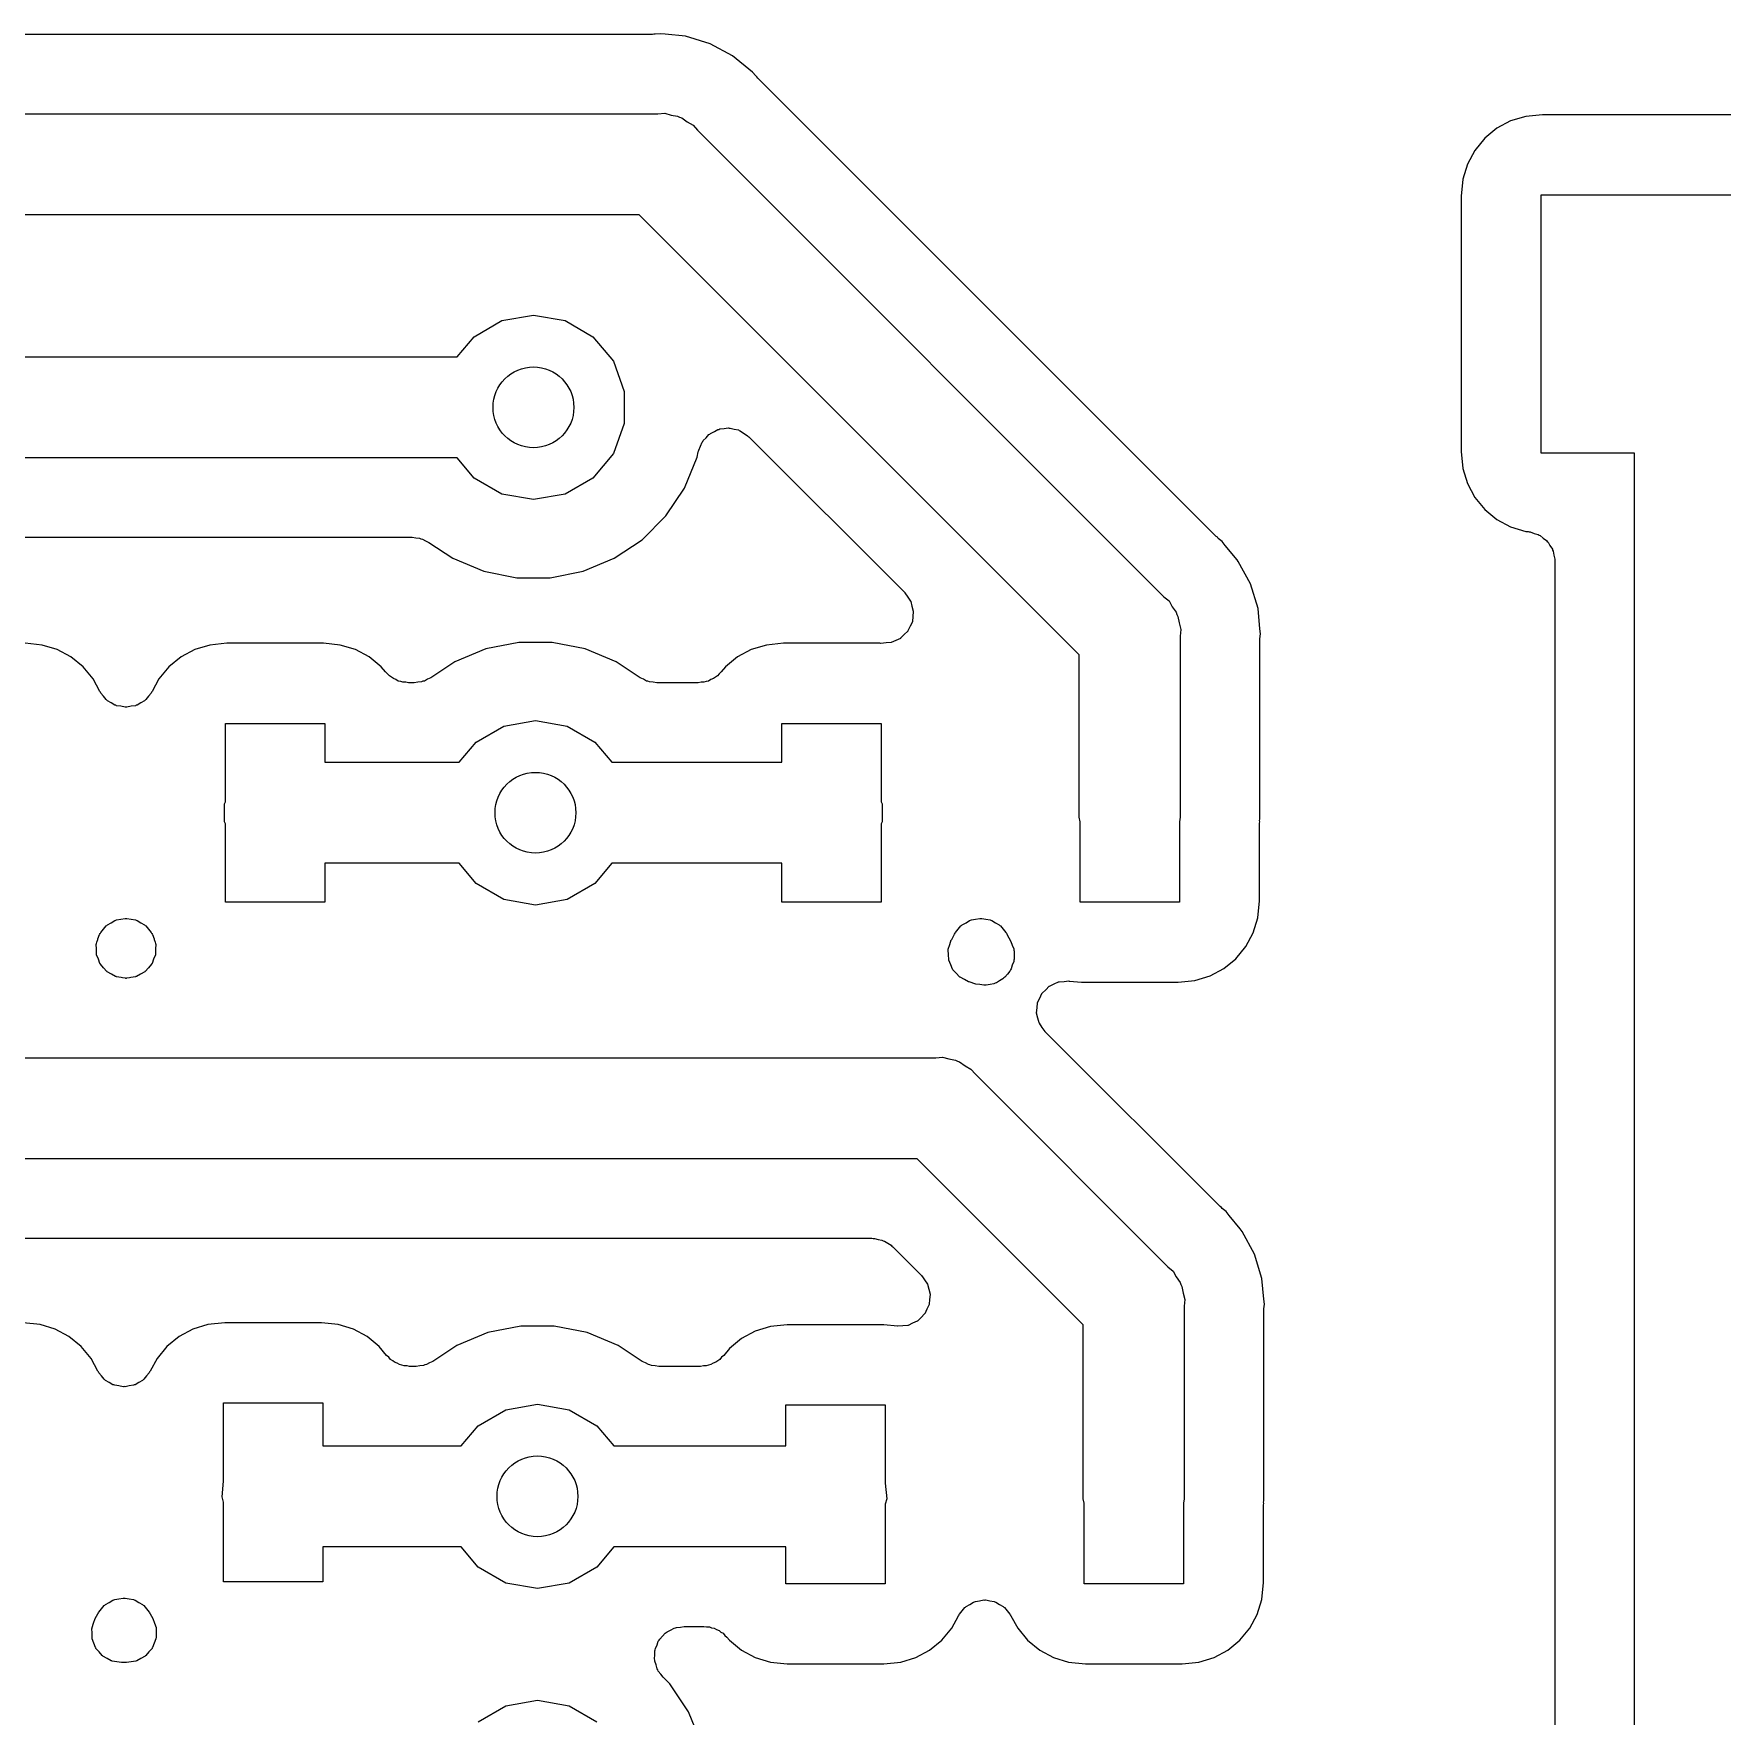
# Model space of a CAD drawing. Extents: x 91 to 190.2, y -113.9 to -59.9.
# Drawn here: x 112.46 to 120.95, y -91.59 to -83.12 of the extents above; entities that cross this region are included whole.
import ezdxf

# ---------------------------------------------------------------- set-up
doc = ezdxf.new("R2010")
doc.units = 0
doc.header["$MEASUREMENT"] = 0
doc.layers.add('BLACK', color=7, linetype='CONTINUOUS')

msp = doc.modelspace()

# ---------------------------------------------------------------- linework, layer by layer
at = {"layer": 'BLACK', "linetype": 'CONTINUOUS'}
for p, q in [((115.568, -83.1232), (105.407, -83.1232)), ((115.575, -83.1219), (115.568, -83.1232)), ((115.582, -83.1225), (115.575, -83.1219)), ((115.607, -83.12), (115.582, -83.1225)), ((115.632, -83.1225), (115.607, -83.12)), ((115.735, -83.1327), (115.632, -83.1225)), ((115.632, -83.1225), (115.632, -83.1225)), ((115.632, -83.1225), (115.632, -83.1225)), ((115.859, -83.1701), (115.735, -83.1327)), ((115.972, -83.2308), (115.859, -83.1701)), ((116.072, -83.3125), (115.972, -83.2308)), ((116.088, -83.3318), (116.072, -83.3125)), ((116.093, -83.3366), (116.088, -83.3318)), ((116.098, -83.3427), (116.093, -83.3366)), ((118.405, -85.6496), (116.098, -83.3427)), ((105.022, -83.5232), (115.596, -83.5232)), ((115.596, -83.5232), (115.63, -83.5203)), ((115.63, -83.5203), (115.662, -83.529)), ((115.662, -83.529), (115.695, -83.5348)), ((115.695, -83.5348), (115.705, -83.5405)), ((115.705, -83.5405), (115.716, -83.5434)), ((115.716, -83.5434), (115.744, -83.5628)), ((115.744, -83.5628), (115.773, -83.5796)), ((115.773, -83.5796), (115.795, -83.6054)), ((119.886, -83.5587), (119.817, -83.5958)), ((119.962, -83.5358), (119.886, -83.5587)), ((120.047, -83.5273), (119.962, -83.5358)), ((121.733, -83.5273), (120.047, -83.5273)), ((115.795, -83.6054), (118.142, -85.9526)), ((119.756, -83.6458), (119.706, -83.7067)), ((119.817, -83.5958), (119.756, -83.6458)), ((119.706, -83.7067), (119.669, -83.7762)), ((119.669, -83.7762), (119.646, -83.8516)), ((119.646, -83.8516), (119.637, -83.9374)), ((119.637, -83.9374), (119.637, -85.2226)), ((120.04, -85.23), (120.04, -83.93)), ((120.04, -83.93), (121.74, -83.93)), ((115.502, -84.0312), (104.928, -84.0312)), ((117.716, -86.2452), (115.502, -84.0312)), ((114.672, -84.6444), (114.811, -84.5637)), ((114.811, -84.5637), (114.97, -84.5357)), ((114.97, -84.5357), (115.129, -84.5637)), ((115.129, -84.5637), (115.268, -84.6444)), ((114.586, -84.746), (114.672, -84.6444)), ((115.268, -84.6444), (115.372, -84.7679)), ((109.281, -84.746), (114.586, -84.746)), ((115.372, -84.7679), (115.427, -84.9194)), ((115.427, -84.9194), (115.427, -85.0806)), ((115.427, -85.0806), (115.372, -85.2321)), ((115.88, -85.1217), (115.898, -85.1115)), ((115.898, -85.1115), (115.903, -85.1107)), ((115.903, -85.1107), (115.908, -85.1086)), ((115.908, -85.1086), (115.929, -85.1068)), ((115.929, -85.1068), (115.95, -85.1036)), ((115.95, -85.1036), (115.955, -85.1045)), ((115.955, -85.1045), (115.96, -85.1041)), ((115.96, -85.1041), (115.98, -85.1096)), ((115.98, -85.1096), (116.001, -85.1137)), ((116.001, -85.1137), (116.005, -85.1163)), ((115.802, -85.2147), (115.811, -85.1955)), ((115.811, -85.1955), (115.818, -85.1757)), ((115.818, -85.1757), (115.822, -85.172)), ((115.822, -85.172), (115.824, -85.1675)), ((115.824, -85.1675), (115.839, -85.1525)), ((115.839, -85.1525), (115.853, -85.1365)), ((115.853, -85.1365), (115.857, -85.1342)), ((115.857, -85.1342), (115.86, -85.1307)), ((115.86, -85.1307), (115.88, -85.1217)), ((116.005, -85.1163), (116.01, -85.1176)), ((116.01, -85.1176), (116.027, -85.1297)), ((116.027, -85.1297), (116.045, -85.1408)), ((116.045, -85.1408), (116.049, -85.1446)), ((116.049, -85.1446), (116.053, -85.1475)), ((116.053, -85.1475), (116.838, -85.9324)), ((114.586, -85.254), (109.375, -85.254)), ((114.672, -85.3556), (114.586, -85.254)), ((115.372, -85.2321), (115.268, -85.3556)), ((115.73, -85.406), (115.794, -85.25)), ((115.794, -85.25), (115.799, -85.2243)), ((115.799, -85.2243), (115.801, -85.2196)), ((115.801, -85.2196), (115.802, -85.2147)), ((119.637, -85.2226), (119.646, -85.3084)), ((120.509, -85.23), (120.04, -85.23)), ((120.509, -93.5842), (120.509, -85.23)), ((114.811, -85.4363), (114.672, -85.3556)), ((115.268, -85.3556), (115.129, -85.4363)), ((119.646, -85.3084), (119.669, -85.3838)), ((114.97, -85.4643), (114.811, -85.4363)), ((115.129, -85.4363), (114.97, -85.4643)), ((115.636, -85.5464), (115.73, -85.406)), ((119.669, -85.3838), (119.706, -85.4533)), ((119.706, -85.4533), (119.756, -85.5142)), ((119.756, -85.5142), (119.817, -85.5642)), ((115.516, -85.6658), (115.636, -85.5464)), ((119.817, -85.5642), (119.886, -85.6013)), ((119.886, -85.6013), (119.962, -85.6242)), ((119.962, -85.6242), (119.974, -85.6254)), ((110.57, -85.654), (114.36, -85.654)), ((114.36, -85.654), (114.378, -85.6571)), ((114.378, -85.6571), (114.396, -85.6583)), ((114.396, -85.6583), (114.404, -85.6616)), ((114.404, -85.6616), (114.412, -85.663)), ((114.412, -85.663), (114.427, -85.672)), ((114.427, -85.672), (114.444, -85.6793)), ((114.444, -85.6793), (114.564, -85.7596)), ((115.376, -85.7596), (115.516, -85.6658)), ((118.411, -85.6539), (118.405, -85.6496)), ((118.415, -85.6595), (118.411, -85.6539)), ((118.435, -85.6753), (118.415, -85.6595)), ((118.45, -85.6946), (118.435, -85.6753)), ((118.51, -85.7669), (118.45, -85.6946)), ((118.45, -85.6946), (118.45, -85.6946)), ((119.974, -85.6254), (119.979, -85.627)), ((119.979, -85.627), (119.985, -85.627)), ((119.985, -85.627), (120.004, -85.6339)), ((120.004, -85.6339), (120.024, -85.6394)), ((120.024, -85.6394), (120.029, -85.6428)), ((120.029, -85.6428), (120.034, -85.6448)), ((120.034, -85.6448), (120.05, -85.6579)), ((120.05, -85.6579), (120.066, -85.6698)), ((120.066, -85.6698), (120.069, -85.6745)), ((120.069, -85.6745), (120.074, -85.6783)), ((120.074, -85.6783), (120.084, -85.6959)), ((120.084, -85.6959), (120.096, -85.7128)), ((114.564, -85.7596), (114.72, -85.8243)), ((115.22, -85.8243), (115.376, -85.7596)), ((118.516, -85.7749), (118.51, -85.7669)), ((118.51, -85.7669), (118.51, -85.7669)), ((118.577, -85.8885), (118.516, -85.7749)), ((120.096, -85.7128), (120.097, -85.7184)), ((120.097, -85.7184), (120.1, -85.7234)), ((120.1, -85.7234), (120.103, -85.7435)), ((120.103, -85.7435), (120.109, -85.7632)), ((120.109, -85.7632), (120.108, -85.769)), ((120.108, -85.769), (120.109, -85.7747)), ((120.109, -85.7747), (120.109, -93.3012)), ((114.72, -85.8243), (114.886, -85.8572)), ((114.886, -85.8572), (115.054, -85.8572)), ((115.054, -85.8572), (115.22, -85.8243)), ((116.838, -85.9324), (116.838, -85.9331)), ((116.838, -85.9331), (116.839, -85.9336)), ((116.839, -85.9336), (116.853, -85.9544)), ((116.853, -85.9544), (116.867, -85.9751)), ((118.142, -85.9526), (118.168, -85.9742)), ((118.615, -86.0118), (118.577, -85.8885)), ((116.867, -85.9751), (116.868, -85.9759)), ((116.868, -85.9759), (116.868, -85.9766)), ((116.868, -85.9766), (116.874, -86.001)), ((116.874, -86.001), (116.881, -86.0254)), ((116.881, -86.027), (116.879, -86.0521)), ((116.881, -86.0254), (116.881, -86.0262)), ((116.881, -86.0262), (116.881, -86.027)), ((118.168, -85.9742), (118.184, -86.0034)), ((118.184, -86.0034), (118.204, -86.031)), ((118.204, -86.031), (118.207, -86.042)), ((118.207, -86.042), (118.212, -86.0518)), ((118.625, -86.1152), (118.615, -86.0118)), ((116.853, -86.1258), (116.835, -86.1434)), ((116.854, -86.1251), (116.853, -86.1258)), ((116.865, -86.1015), (116.854, -86.1245)), ((116.854, -86.1245), (116.854, -86.1251)), ((116.876, -86.0789), (116.865, -86.1015)), ((116.879, -86.0521), (116.876, -86.0773)), ((116.876, -86.0773), (116.876, -86.078)), ((116.876, -86.078), (116.876, -86.0789)), ((118.212, -86.0518), (118.218, -86.085)), ((118.218, -86.085), (118.227, -86.1175)), ((118.227, -86.1175), (118.224, -86.1511)), ((118.627, -86.14), (118.625, -86.1152)), ((118.625, -86.1152), (118.625, -86.1152)), ((118.625, -86.1152), (118.625, -86.1152)), ((112.498, -86.1958), (112.413, -86.1873)), ((112.574, -86.2187), (112.498, -86.1958)), ((112.643, -86.2558), (112.574, -86.2187)), ((113.266, -86.2187), (113.197, -86.2558)), ((113.342, -86.1958), (113.266, -86.2187)), ((113.427, -86.1873), (113.342, -86.1958)), ((113.913, -86.1873), (113.427, -86.1873)), ((113.998, -86.1958), (113.913, -86.1873)), ((114.074, -86.2187), (113.998, -86.1958)), ((114.143, -86.2558), (114.074, -86.2187)), ((114.73, -86.2157), (114.574, -86.2804)), ((114.896, -86.1828), (114.73, -86.2157)), ((115.064, -86.1828), (114.896, -86.1828)), ((115.23, -86.2157), (115.064, -86.1828)), ((115.386, -86.2804), (115.23, -86.2157)), ((116.066, -86.2187), (115.997, -86.2558)), ((116.142, -86.1958), (116.066, -86.2187)), ((116.227, -86.1873), (116.142, -86.1958)), ((116.713, -86.1873), (116.227, -86.1873)), ((116.717, -86.1877), (116.713, -86.1873)), ((116.718, -86.1877), (116.717, -86.1877)), ((116.744, -86.1857), (116.718, -86.1879)), ((116.718, -86.1879), (116.718, -86.1877)), ((116.769, -86.1838), (116.744, -86.1857)), ((116.77, -86.1834), (116.769, -86.1834)), ((116.769, -86.1834), (116.769, -86.1838)), ((116.793, -86.1727), (116.77, -86.1834)), ((116.816, -86.1623), (116.793, -86.1727)), ((116.817, -86.1617), (116.816, -86.1623)), ((116.835, -86.1434), (116.817, -86.1613)), ((116.817, -86.1613), (116.817, -86.1617)), ((118.224, -86.1511), (118.224, -87.0622)), ((118.624, -86.1795), (118.625, -86.1722)), ((118.624, -87.0721), (118.624, -86.1795)), ((118.625, -86.1648), (118.627, -86.14)), ((118.625, -86.1722), (118.625, -86.1648)), ((112.704, -86.3058), (112.643, -86.2558)), ((113.197, -86.2558), (113.136, -86.3058)), ((114.204, -86.3058), (114.143, -86.2558)), ((114.574, -86.2804), (114.454, -86.3607)), ((115.506, -86.3607), (115.386, -86.2804)), ((115.997, -86.2558), (115.936, -86.3058)), ((117.716, -87.0622), (117.716, -86.2452)), ((112.754, -86.3667), (112.704, -86.3058)), ((112.788, -86.4294), (112.754, -86.3667)), ((113.086, -86.3667), (113.052, -86.4294)), ((113.136, -86.3058), (113.086, -86.3667)), ((114.225, -86.3312), (114.204, -86.3058)), ((114.236, -86.3402), (114.225, -86.3312)), ((114.245, -86.3509), (114.236, -86.3402)), ((114.255, -86.3571), (114.245, -86.3509)), ((114.265, -86.3651), (114.255, -86.3571)), ((114.278, -86.37), (114.265, -86.3651)), ((114.29, -86.377), (114.278, -86.37)), ((114.302, -86.3791), (114.29, -86.377)), ((114.313, -86.3834), (114.302, -86.3791)), ((114.327, -86.3836), (114.313, -86.3834)), ((114.341, -86.386), (114.327, -86.3836)), ((114.37, -86.386), (114.341, -86.386)), ((114.388, -86.3829), (114.37, -86.386)), ((114.406, -86.3817), (114.388, -86.3829)), ((114.414, -86.3784), (114.406, -86.3817)), ((114.422, -86.377), (114.414, -86.3784)), ((114.437, -86.368), (114.422, -86.377)), ((114.454, -86.3607), (114.437, -86.368)), ((115.523, -86.368), (115.506, -86.3607)), ((115.538, -86.377), (115.523, -86.368)), ((115.546, -86.3784), (115.538, -86.377)), ((115.554, -86.3817), (115.546, -86.3784)), ((115.572, -86.3829), (115.554, -86.3817)), ((115.59, -86.386), (115.572, -86.3829)), ((115.799, -86.386), (115.59, -86.386)), ((115.813, -86.3836), (115.799, -86.386)), ((115.827, -86.3834), (115.813, -86.3836)), ((115.838, -86.3791), (115.827, -86.3834)), ((115.85, -86.377), (115.838, -86.3791)), ((115.862, -86.37), (115.85, -86.377)), ((115.875, -86.3651), (115.862, -86.37)), ((115.885, -86.3571), (115.875, -86.3651)), ((115.895, -86.3509), (115.885, -86.3571)), ((115.904, -86.3402), (115.895, -86.3509)), ((115.915, -86.3312), (115.904, -86.3402)), ((115.936, -86.3058), (115.915, -86.3312)), ((112.791, -86.4333), (112.788, -86.4294)), ((112.793, -86.4379), (112.791, -86.4333)), ((112.807, -86.4537), (112.793, -86.4379)), ((112.82, -86.4704), (112.807, -86.4537)), ((112.824, -86.473), (112.82, -86.4704)), ((112.827, -86.4767), (112.824, -86.473)), ((113.016, -86.473), (113.013, -86.4767)), ((113.02, -86.4704), (113.016, -86.473)), ((113.033, -86.4537), (113.02, -86.4704)), ((113.047, -86.4379), (113.033, -86.4537)), ((113.049, -86.4333), (113.047, -86.4379)), ((113.052, -86.4294), (113.049, -86.4333)), ((112.846, -86.4867), (112.827, -86.4767)), ((112.864, -86.4979), (112.846, -86.4867)), ((112.869, -86.4989), (112.864, -86.4979)), ((112.873, -86.5012), (112.869, -86.4989)), ((112.894, -86.5042), (112.873, -86.5012)), ((112.915, -86.5086), (112.894, -86.5042)), ((112.92, -86.5079), (112.915, -86.5086)), ((112.925, -86.5086), (112.92, -86.5079)), ((112.946, -86.5042), (112.925, -86.5086)), ((112.967, -86.5012), (112.946, -86.5042)), ((112.971, -86.4989), (112.967, -86.5012)), ((112.976, -86.4979), (112.971, -86.4989)), ((112.994, -86.4867), (112.976, -86.4979)), ((113.013, -86.4767), (112.994, -86.4867)), ((113.42, -86.9842), (113.42, -86.59)), ((113.42, -86.59), (113.92, -86.59)), ((113.92, -86.59), (113.92, -86.786)), ((114.682, -86.6844), (114.821, -86.6037)), ((114.821, -86.6037), (114.98, -86.5757)), ((114.98, -86.5757), (115.139, -86.6037)), ((115.139, -86.6037), (115.278, -86.6844)), ((116.22, -86.786), (116.22, -86.59)), ((116.22, -86.59), (116.72, -86.59)), ((116.72, -86.59), (116.72, -86.9842)), ((114.596, -86.786), (114.682, -86.6844)), ((115.278, -86.6844), (115.364, -86.786)), ((113.92, -86.786), (114.596, -86.786)), ((115.364, -86.786), (116.22, -86.786)), ((113.416, -86.9952), (113.42, -86.9842)), ((113.416, -87.0848), (113.416, -86.9952)), ((116.72, -86.9842), (116.724, -86.9952)), ((116.724, -86.9952), (116.724, -87.0848)), ((117.72, -87.0849), (117.716, -87.0622)), ((118.224, -87.0622), (118.22, -87.0849)), ((113.42, -87.0958), (113.416, -87.0848)), ((113.42, -87.49), (113.42, -87.0958)), ((116.724, -87.0848), (116.72, -87.0958)), ((116.72, -87.0958), (116.72, -87.49)), ((117.72, -87.49), (117.72, -87.0849)), ((118.22, -87.0849), (118.22, -87.49)), ((118.623, -87.0784), (118.624, -87.0721)), ((118.624, -87.0858), (118.623, -87.0784)), ((118.623, -87.0931), (118.624, -87.0858)), ((118.623, -87.4826), (118.623, -87.0931)), ((114.596, -87.294), (113.92, -87.294)), ((113.92, -87.294), (113.92, -87.49)), ((114.682, -87.3956), (114.596, -87.294)), ((115.364, -87.294), (115.278, -87.3956)), ((116.22, -87.294), (115.364, -87.294)), ((116.22, -87.49), (116.22, -87.294)), ((114.821, -87.4763), (114.682, -87.3956)), ((115.278, -87.3956), (115.139, -87.4763)), ((113.92, -87.49), (113.42, -87.49)), ((114.98, -87.5043), (114.821, -87.4763)), ((115.139, -87.4763), (114.98, -87.5043)), ((116.72, -87.49), (116.22, -87.49)), ((118.22, -87.49), (117.72, -87.49)), ((118.614, -87.5684), (118.623, -87.4826)), ((112.873, -87.5787), (112.894, -87.5758)), ((112.894, -87.5758), (112.915, -87.5714)), ((112.915, -87.5714), (112.92, -87.5721)), ((112.92, -87.5721), (112.925, -87.5714)), ((112.925, -87.5714), (112.946, -87.5758)), ((112.946, -87.5758), (112.967, -87.5787)), ((117.173, -87.5788), (117.194, -87.5758)), ((117.194, -87.5758), (117.215, -87.5714)), ((117.215, -87.5714), (117.22, -87.5721)), ((117.22, -87.5721), (117.225, -87.5714)), ((117.225, -87.5714), (117.246, -87.5758)), ((117.246, -87.5758), (117.267, -87.5788)), ((118.591, -87.6438), (118.614, -87.5684)), ((112.779, -87.675), (112.787, -87.6525)), ((112.787, -87.6525), (112.788, -87.6506)), ((112.788, -87.6506), (112.789, -87.6494)), ((112.789, -87.6482), (112.791, -87.6457)), ((112.789, -87.6494), (112.789, -87.6482)), ((112.791, -87.6457), (112.793, -87.6421)), ((112.793, -87.6421), (112.807, -87.6263)), ((112.807, -87.6263), (112.82, -87.6096)), ((112.82, -87.6096), (112.824, -87.607)), ((112.824, -87.607), (112.827, -87.6033)), ((112.827, -87.6033), (112.846, -87.5933)), ((112.846, -87.5933), (112.864, -87.5821)), ((112.864, -87.5821), (112.869, -87.5811)), ((112.869, -87.5811), (112.873, -87.5787)), ((112.967, -87.5787), (112.971, -87.5811)), ((112.971, -87.5811), (112.976, -87.5821)), ((112.976, -87.5821), (112.994, -87.5933)), ((112.994, -87.5933), (113.013, -87.6033)), ((113.013, -87.6033), (113.016, -87.607)), ((113.016, -87.607), (113.02, -87.6096)), ((113.02, -87.6096), (113.033, -87.6263)), ((113.033, -87.6263), (113.047, -87.6421)), ((113.047, -87.6421), (113.049, -87.6457)), ((113.049, -87.6457), (113.051, -87.6482)), ((113.051, -87.6482), (113.051, -87.6494)), ((113.051, -87.6494), (113.052, -87.6506)), ((113.052, -87.6506), (113.053, -87.6525)), ((113.053, -87.6525), (113.061, -87.675)), ((117.074, -87.6772), (117.088, -87.6506)), ((117.088, -87.6506), (117.091, -87.6467)), ((117.091, -87.6467), (117.093, -87.6421)), ((117.093, -87.6421), (117.107, -87.6263)), ((117.107, -87.6263), (117.12, -87.6096)), ((117.12, -87.6096), (117.124, -87.607)), ((117.124, -87.607), (117.127, -87.6033)), ((117.127, -87.6033), (117.146, -87.5933)), ((117.146, -87.5933), (117.164, -87.5821)), ((117.164, -87.5821), (117.169, -87.5811)), ((117.169, -87.5811), (117.173, -87.5788)), ((117.267, -87.5788), (117.271, -87.5811)), ((117.271, -87.5811), (117.276, -87.5821)), ((117.276, -87.5821), (117.294, -87.5933)), ((117.294, -87.5933), (117.313, -87.6033)), ((117.313, -87.6033), (117.316, -87.607)), ((117.316, -87.607), (117.32, -87.6096)), ((117.32, -87.6096), (117.333, -87.6263)), ((117.333, -87.6263), (117.347, -87.6421)), ((117.347, -87.6421), (117.349, -87.6467)), ((117.349, -87.6467), (117.352, -87.6506)), ((117.352, -87.6506), (117.372, -87.6874)), ((118.554, -87.7133), (118.591, -87.6438)), ((112.77, -87.702), (112.771, -87.6997)), ((112.771, -87.7256), (112.77, -87.702)), ((112.771, -87.6972), (112.773, -87.6919)), ((112.771, -87.6997), (112.771, -87.6972)), ((112.771, -87.7492), (112.771, -87.7256)), ((112.773, -87.6904), (112.779, -87.677)), ((112.773, -87.6919), (112.773, -87.6904)), ((112.779, -87.677), (112.779, -87.675)), ((113.061, -87.675), (113.061, -87.677)), ((113.061, -87.677), (113.067, -87.6904)), ((113.067, -87.6904), (113.067, -87.6919)), ((113.067, -87.6919), (113.069, -87.6972)), ((113.069, -87.6972), (113.069, -87.6997)), ((113.069, -87.6997), (113.07, -87.702)), ((113.07, -87.702), (113.069, -87.7257)), ((113.069, -87.7257), (113.069, -87.7492)), ((117.057, -87.7267), (117.065, -87.7034)), ((117.057, -87.7283), (117.057, -87.7267)), ((117.057, -87.7299), (117.057, -87.7283)), ((117.058, -87.7543), (117.057, -87.7299)), ((117.065, -87.7034), (117.072, -87.6801)), ((117.072, -87.6801), (117.073, -87.6787)), ((117.073, -87.6787), (117.074, -87.6772)), ((117.372, -87.6874), (117.378, -87.7061)), ((117.378, -87.7061), (117.386, -87.7241)), ((117.386, -87.7241), (117.386, -87.7307)), ((117.386, -87.7307), (117.388, -87.737)), ((117.388, -87.737), (117.388, -87.7565)), ((118.504, -87.7742), (118.554, -87.7133)), ((112.772, -87.7516), (112.771, -87.7492)), ((112.772, -87.7541), (112.772, -87.7516)), ((112.781, -87.776), (112.772, -87.7541)), ((112.789, -87.7982), (112.781, -87.776)), ((112.791, -87.8001), (112.789, -87.7982)), ((112.792, -87.8024), (112.791, -87.8001)), ((112.807, -87.82), (112.792, -87.8024)), ((112.823, -87.8381), (112.807, -87.82)), ((113.033, -87.82), (113.017, -87.8381)), ((113.048, -87.8024), (113.033, -87.82)), ((113.049, -87.8001), (113.048, -87.8024)), ((113.051, -87.7982), (113.049, -87.8001)), ((113.059, -87.776), (113.051, -87.7982)), ((113.068, -87.7541), (113.059, -87.776)), ((113.069, -87.7492), (113.068, -87.7516)), ((113.068, -87.7516), (113.068, -87.7541)), ((117.059, -87.7787), (117.058, -87.7543)), ((117.06, -87.7803), (117.059, -87.7787)), ((117.06, -87.7819), (117.06, -87.7803)), ((117.069, -87.8044), (117.06, -87.7819)), ((117.078, -87.8271), (117.069, -87.8044)), ((117.08, -87.8283), (117.078, -87.8271)), ((117.08, -87.8298), (117.08, -87.8283)), ((117.097, -87.8477), (117.08, -87.8298)), ((117.37, -87.8312), (117.367, -87.8374)), ((117.373, -87.826), (117.37, -87.8312)), ((117.379, -87.8072), (117.373, -87.826)), ((117.386, -87.789), (117.379, -87.8072)), ((117.387, -87.7824), (117.386, -87.789)), ((117.389, -87.7761), (117.387, -87.7824)), ((117.388, -87.7565), (117.389, -87.7761)), ((118.374, -87.8613), (118.443, -87.8242)), ((118.443, -87.8242), (118.504, -87.7742)), ((112.825, -87.8394), (112.823, -87.8381)), ((112.826, -87.8412), (112.825, -87.8394)), ((112.847, -87.8523), (112.826, -87.8412)), ((112.868, -87.8642), (112.847, -87.8523)), ((112.87, -87.8646), (112.868, -87.8642)), ((112.872, -87.8658), (112.87, -87.8646)), ((112.896, -87.8691), (112.872, -87.8658)), ((112.903, -87.8704), (112.896, -87.8691)), ((112.916, -87.8731), (112.903, -87.8704)), ((112.917, -87.8729), (112.916, -87.8731)), ((112.919, -87.8732), (112.917, -87.8729)), ((112.921, -87.8732), (112.919, -87.8732)), ((112.923, -87.8729), (112.921, -87.8732)), ((112.924, -87.8731), (112.923, -87.8729)), ((112.937, -87.8704), (112.924, -87.8731)), ((112.944, -87.8691), (112.937, -87.8704)), ((112.968, -87.8658), (112.944, -87.8691)), ((112.97, -87.8646), (112.968, -87.8658)), ((112.972, -87.8642), (112.97, -87.8646)), ((112.993, -87.8523), (112.972, -87.8642)), ((113.014, -87.8412), (112.993, -87.8523)), ((113.015, -87.8394), (113.014, -87.8412)), ((113.017, -87.8381), (113.015, -87.8394)), ((117.113, -87.8659), (117.097, -87.8477)), ((117.115, -87.8667), (117.113, -87.8659)), ((117.116, -87.8679), (117.115, -87.8667)), ((117.138, -87.8789), (117.116, -87.8679)), ((117.159, -87.8904), (117.138, -87.8789)), ((117.161, -87.8907), (117.159, -87.8904)), ((117.162, -87.8914), (117.161, -87.8907)), ((117.196, -87.9017), (117.162, -87.8914)), ((117.216, -87.904), (117.196, -87.9017)), ((117.235, -87.9081), (117.216, -87.904)), ((117.241, -87.9071), (117.235, -87.9081)), ((117.248, -87.9079), (117.241, -87.9071)), ((117.267, -87.9035), (117.248, -87.9079)), ((117.286, -87.9007), (117.267, -87.9035)), ((117.292, -87.8976), (117.286, -87.9007)), ((117.299, -87.8961), (117.292, -87.8976)), ((117.315, -87.8854), (117.299, -87.8961)), ((117.332, -87.8762), (117.315, -87.8854)), ((117.337, -87.8712), (117.332, -87.8762)), ((117.342, -87.8676), (117.337, -87.8712)), ((117.354, -87.852), (117.342, -87.8676)), ((117.367, -87.8374), (117.354, -87.852)), ((117.547, -87.9309), (117.565, -87.913)), ((117.565, -87.913), (117.566, -87.9126)), ((117.566, -87.912), (117.589, -87.9016)), ((117.566, -87.9126), (117.566, -87.912)), ((117.589, -87.9016), (117.612, -87.891)), ((117.612, -87.891), (117.613, -87.8909)), ((117.613, -87.8909), (117.614, -87.8905)), ((117.614, -87.8905), (117.639, -87.8886)), ((117.639, -87.8886), (117.664, -87.8864)), ((117.664, -87.8864), (117.665, -87.8866)), ((117.665, -87.8866), (117.666, -87.8866)), ((117.666, -87.8866), (117.727, -87.8927)), ((117.727, -87.8927), (118.213, -87.8927)), ((118.213, -87.8927), (118.298, -87.8842)), ((118.298, -87.8842), (118.374, -87.8613)), ((117.504, -88.0222), (117.506, -87.997)), ((117.506, -87.9955), (117.517, -87.9727)), ((117.506, -87.9963), (117.506, -87.9955)), ((117.506, -87.997), (117.506, -87.9963)), ((117.517, -87.9727), (117.528, -87.9498)), ((117.528, -87.9498), (117.529, -87.9492)), ((117.529, -87.9485), (117.547, -87.9309)), ((117.529, -87.9492), (117.529, -87.9485)), ((117.501, -88.0473), (117.504, -88.0222)), ((117.502, -88.0481), (117.501, -88.0473)), ((117.501, -88.0489), (117.502, -88.0481)), ((117.508, -88.0733), (117.501, -88.0489)), ((117.514, -88.0978), (117.508, -88.0733)), ((117.515, -88.0984), (117.514, -88.0978)), ((117.515, -88.0992), (117.515, -88.0984)), ((117.529, -88.1199), (117.515, -88.0992)), ((117.544, -88.1408), (117.529, -88.1199)), ((117.544, -88.1412), (117.544, -88.1408)), ((117.545, -88.1419), (117.544, -88.1412)), ((118.425, -89.0216), (117.545, -88.1419)), ((110.272, -88.2732), (116.994, -88.2732)), ((116.994, -88.2732), (117.028, -88.2703)), ((117.028, -88.2703), (117.06, -88.279)), ((117.06, -88.279), (117.093, -88.2848)), ((117.093, -88.2848), (117.103, -88.2905)), ((117.103, -88.2905), (117.114, -88.2934)), ((117.114, -88.2934), (117.142, -88.3128)), ((117.142, -88.3128), (117.171, -88.3296)), ((117.171, -88.3296), (117.193, -88.3554)), ((117.193, -88.3554), (118.162, -89.3246)), ((116.9, -88.7812), (110.178, -88.7812)), ((117.736, -89.6172), (116.9, -88.7812)), ((118.431, -89.0259), (118.425, -89.0216)), ((118.435, -89.0315), (118.431, -89.0259)), ((118.455, -89.0473), (118.435, -89.0315)), ((118.47, -89.0666), (118.455, -89.0473)), ((118.526, -89.1341), (118.47, -89.0666)), ((118.47, -89.0666), (118.47, -89.0666)), ((110.207, -89.1812), (116.672, -89.1812)), ((116.672, -89.1812), (116.679, -89.1823)), ((116.679, -89.1823), (116.685, -89.1818)), ((116.685, -89.1818), (116.704, -89.1868)), ((116.704, -89.1868), (116.723, -89.1902)), ((116.723, -89.1902), (116.729, -89.1935)), ((118.536, -89.1469), (118.526, -89.1341)), ((118.526, -89.1341), (118.526, -89.1341)), ((118.597, -89.2605), (118.536, -89.1469)), ((116.729, -89.1935), (116.736, -89.1953)), ((116.736, -89.1953), (116.752, -89.2065)), ((116.752, -89.2065), (116.769, -89.2163)), ((116.769, -89.2163), (116.773, -89.2213)), ((116.773, -89.2213), (116.778, -89.2251)), ((116.778, -89.2251), (116.922, -89.3687)), ((118.635, -89.3838), (118.597, -89.2605)), ((118.162, -89.3246), (118.188, -89.3462)), ((118.188, -89.3462), (118.204, -89.3754)), ((116.922, -89.3687), (116.922, -89.3694)), ((116.922, -89.3694), (116.923, -89.3699)), ((116.923, -89.3699), (116.937, -89.3908)), ((116.937, -89.3908), (116.952, -89.4114)), ((116.952, -89.4114), (116.952, -89.4122)), ((116.952, -89.4122), (116.952, -89.4129)), ((116.952, -89.4129), (116.959, -89.4374)), ((116.959, -89.4374), (116.965, -89.4617)), ((118.204, -89.3754), (118.224, -89.403)), ((118.224, -89.403), (118.227, -89.414)), ((118.227, -89.414), (118.232, -89.4238)), ((118.232, -89.4238), (118.238, -89.457)), ((118.645, -89.4872), (118.635, -89.3838)), ((116.96, -89.5152), (116.949, -89.538)), ((116.961, -89.5136), (116.96, -89.5144)), ((116.96, -89.5144), (116.96, -89.5152)), ((116.963, -89.4885), (116.961, -89.5136)), ((116.965, -89.4634), (116.963, -89.4885)), ((116.965, -89.4617), (116.965, -89.4626)), ((116.965, -89.4626), (116.965, -89.4634)), ((118.238, -89.457), (118.247, -89.4895)), ((118.247, -89.4895), (118.244, -89.5231)), ((118.244, -89.5231), (118.244, -90.4922)), ((118.647, -89.512), (118.645, -89.4872)), ((118.645, -89.4872), (118.645, -89.4872)), ((118.645, -89.4872), (118.645, -89.4872)), ((118.645, -89.5368), (118.647, -89.512)), ((112.488, -89.6158), (112.403, -89.6073)), ((112.564, -89.6387), (112.488, -89.6158)), ((113.332, -89.6158), (113.256, -89.6387)), ((113.417, -89.6073), (113.332, -89.6158)), ((113.903, -89.6073), (113.417, -89.6073)), ((113.988, -89.6158), (113.903, -89.6073)), ((114.064, -89.6387), (113.988, -89.6158)), ((116.877, -89.6091), (116.855, -89.6197)), ((116.9, -89.5986), (116.877, -89.6091)), ((116.901, -89.598), (116.9, -89.5986)), ((116.902, -89.5977), (116.901, -89.598)), ((116.92, -89.5799), (116.902, -89.5977)), ((116.938, -89.5622), (116.92, -89.5799)), ((116.939, -89.5608), (116.938, -89.5614)), ((116.938, -89.5614), (116.938, -89.5622)), ((116.949, -89.538), (116.939, -89.5608)), ((118.644, -89.5515), (118.645, -89.5442)), ((118.644, -90.5021), (118.644, -89.5515)), ((118.645, -89.5442), (118.645, -89.5368)), ((112.633, -89.6758), (112.564, -89.6387)), ((112.694, -89.7258), (112.633, -89.6758)), ((113.187, -89.6758), (113.126, -89.7258)), ((113.256, -89.6387), (113.187, -89.6758)), ((114.133, -89.6758), (114.064, -89.6387)), ((114.194, -89.7258), (114.133, -89.6758)), ((114.74, -89.6557), (114.584, -89.7204)), ((114.906, -89.6228), (114.74, -89.6557)), ((115.074, -89.6228), (114.906, -89.6228)), ((115.24, -89.6557), (115.074, -89.6228)), ((115.396, -89.7204), (115.24, -89.6557)), ((116.017, -89.6858), (115.956, -89.7358)), ((116.086, -89.6487), (116.017, -89.6858)), ((116.162, -89.6258), (116.086, -89.6487)), ((116.247, -89.6173), (116.162, -89.6258)), ((116.733, -89.6173), (116.247, -89.6173)), ((116.801, -89.6241), (116.733, -89.6173)), ((116.802, -89.624), (116.801, -89.6241)), ((116.803, -89.6242), (116.802, -89.624)), ((116.828, -89.622), (116.803, -89.6242)), ((116.853, -89.6201), (116.828, -89.622)), ((116.854, -89.6198), (116.853, -89.6201)), ((116.855, -89.6197), (116.854, -89.6198)), ((117.736, -90.4922), (117.736, -89.6172)), ((112.744, -89.7867), (112.694, -89.7258)), ((112.778, -89.8494), (112.744, -89.7867)), ((113.076, -89.7867), (113.042, -89.8494)), ((113.126, -89.7258), (113.076, -89.7867)), ((114.231, -89.7712), (114.194, -89.7258)), ((114.242, -89.7802), (114.231, -89.7712)), ((114.251, -89.7909), (114.242, -89.7802)), ((114.584, -89.7204), (114.464, -89.8007)), ((115.516, -89.8007), (115.396, -89.7204)), ((115.916, -89.7802), (115.907, -89.7909)), ((115.927, -89.7712), (115.916, -89.7802)), ((115.956, -89.7358), (115.927, -89.7712)), ((112.781, -89.8533), (112.778, -89.8494)), ((112.783, -89.8579), (112.781, -89.8533)), ((112.797, -89.8737), (112.783, -89.8579)), ((113.037, -89.8579), (113.023, -89.8737)), ((113.039, -89.8533), (113.037, -89.8579)), ((113.042, -89.8494), (113.039, -89.8533)), ((114.262, -89.7971), (114.251, -89.7909)), ((114.271, -89.8051), (114.262, -89.7971)), ((114.284, -89.81), (114.271, -89.8051)), ((114.296, -89.817), (114.284, -89.81)), ((114.308, -89.8191), (114.296, -89.817)), ((114.32, -89.8234), (114.308, -89.8191)), ((114.334, -89.8236), (114.32, -89.8234)), ((114.347, -89.826), (114.334, -89.8236)), ((114.38, -89.826), (114.347, -89.826)), ((114.398, -89.8229), (114.38, -89.826)), ((114.416, -89.8217), (114.398, -89.8229)), ((114.424, -89.8184), (114.416, -89.8217)), ((114.432, -89.817), (114.424, -89.8184)), ((114.447, -89.808), (114.432, -89.817)), ((114.464, -89.8007), (114.447, -89.808)), ((115.533, -89.808), (115.516, -89.8007)), ((115.548, -89.817), (115.533, -89.808)), ((115.556, -89.8184), (115.548, -89.817)), ((115.564, -89.8217), (115.556, -89.8184)), ((115.582, -89.8229), (115.564, -89.8217)), ((115.6, -89.826), (115.582, -89.8229)), ((115.811, -89.826), (115.6, -89.826)), ((115.825, -89.8236), (115.811, -89.826)), ((115.838, -89.8234), (115.825, -89.8236)), ((115.85, -89.8191), (115.838, -89.8234)), ((115.862, -89.817), (115.85, -89.8191)), ((115.874, -89.81), (115.862, -89.817)), ((115.887, -89.8051), (115.874, -89.81)), ((115.897, -89.7971), (115.887, -89.8051)), ((115.907, -89.7909), (115.897, -89.7971)), ((112.81, -89.8904), (112.797, -89.8737)), ((112.814, -89.893), (112.81, -89.8904)), ((112.817, -89.8967), (112.814, -89.893)), ((112.836, -89.9067), (112.817, -89.8967)), ((112.854, -89.9179), (112.836, -89.9067)), ((112.859, -89.9189), (112.854, -89.9179)), ((112.863, -89.9212), (112.859, -89.9189)), ((112.884, -89.9242), (112.863, -89.9212)), ((112.905, -89.9286), (112.884, -89.9242)), ((112.91, -89.9279), (112.905, -89.9286)), ((112.915, -89.9286), (112.91, -89.9279)), ((112.936, -89.9242), (112.915, -89.9286)), ((112.957, -89.9212), (112.936, -89.9242)), ((112.961, -89.9189), (112.957, -89.9212)), ((112.966, -89.9179), (112.961, -89.9189)), ((112.984, -89.9067), (112.966, -89.9179)), ((113.003, -89.8967), (112.984, -89.9067)), ((113.006, -89.893), (113.003, -89.8967)), ((113.01, -89.8904), (113.006, -89.893)), ((113.023, -89.8737), (113.01, -89.8904)), ((113.41, -90.4032), (113.41, -90.01)), ((113.41, -90.01), (113.91, -90.01)), ((113.91, -90.01), (113.91, -90.226)), ((114.831, -90.0437), (114.99, -90.0157)), ((114.99, -90.0157), (115.149, -90.0437)), ((116.24, -90.226), (116.24, -90.02)), ((116.24, -90.02), (116.74, -90.02)), ((116.74, -90.02), (116.74, -90.4132)), ((114.606, -90.226), (114.692, -90.1244)), ((114.692, -90.1244), (114.831, -90.0437)), ((115.149, -90.0437), (115.288, -90.1244)), ((115.288, -90.1244), (115.374, -90.226)), ((113.91, -90.226), (114.606, -90.226)), ((115.374, -90.226), (116.24, -90.226)), ((113.403, -90.4825), (113.41, -90.4032)), ((116.74, -90.4132), (116.747, -90.4925)), ((113.41, -90.5084), (113.403, -90.4825)), ((113.41, -90.91), (113.41, -90.5084)), ((116.747, -90.4925), (116.74, -90.5184)), ((116.74, -90.5184), (116.74, -90.92)), ((117.74, -90.5149), (117.736, -90.4922)), ((117.74, -90.92), (117.74, -90.5149)), ((118.244, -90.4922), (118.24, -90.5149)), ((118.24, -90.5149), (118.24, -90.92)), ((118.643, -90.5084), (118.644, -90.5021)), ((118.644, -90.5158), (118.643, -90.5084)), ((118.643, -90.5231), (118.644, -90.5158)), ((118.643, -90.9126), (118.643, -90.5231)), ((114.606, -90.734), (113.91, -90.734)), ((113.91, -90.734), (113.91, -90.91)), ((114.692, -90.8356), (114.606, -90.734)), ((115.374, -90.734), (115.288, -90.8356)), ((116.24, -90.734), (115.374, -90.734)), ((116.24, -90.92), (116.24, -90.734)), ((114.831, -90.9163), (114.692, -90.8356)), ((115.288, -90.8356), (115.149, -90.9163)), ((113.91, -90.91), (113.41, -90.91)), ((114.99, -90.9443), (114.831, -90.9163)), ((115.149, -90.9163), (114.99, -90.9443)), ((116.74, -90.92), (116.24, -90.92)), ((118.24, -90.92), (117.74, -90.92)), ((118.634, -90.9984), (118.643, -90.9126)), ((112.783, -91.0621), (112.797, -91.0463)), ((112.797, -91.0463), (112.81, -91.0296)), ((112.81, -91.0296), (112.814, -91.027)), ((112.814, -91.027), (112.817, -91.0233)), ((112.817, -91.0233), (112.836, -91.0133)), ((112.836, -91.0133), (112.854, -91.0021)), ((112.854, -91.0021), (112.859, -91.0011)), ((112.859, -91.0011), (112.863, -90.9988)), ((112.863, -90.9988), (112.884, -90.9958)), ((112.884, -90.9958), (112.905, -90.9914)), ((112.905, -90.9914), (112.91, -90.9921)), ((112.91, -90.9921), (112.915, -90.9914)), ((112.915, -90.9914), (112.936, -90.9958)), ((112.936, -90.9958), (112.957, -90.9988)), ((112.957, -90.9988), (112.961, -91.0011)), ((112.961, -91.0011), (112.966, -91.0021)), ((112.966, -91.0021), (112.984, -91.0133)), ((112.984, -91.0133), (113.003, -91.0233)), ((113.003, -91.0233), (113.006, -91.027)), ((113.006, -91.027), (113.01, -91.0296)), ((113.01, -91.0296), (113.023, -91.0463)), ((113.023, -91.0463), (113.037, -91.0621)), ((117.113, -91.0721), (117.127, -91.0563)), ((117.127, -91.0563), (117.14, -91.0396)), ((117.14, -91.0396), (117.144, -91.037)), ((117.144, -91.037), (117.147, -91.0333)), ((117.147, -91.0333), (117.166, -91.0233)), ((117.166, -91.0233), (117.184, -91.0121)), ((117.184, -91.0121), (117.189, -91.0111)), ((117.189, -91.0111), (117.193, -91.0088)), ((117.193, -91.0088), (117.214, -91.0058)), ((117.214, -91.0058), (117.235, -91.0014)), ((117.235, -91.0014), (117.24, -91.0021)), ((117.24, -91.0021), (117.245, -91.0014)), ((117.245, -91.0014), (117.266, -91.0058)), ((117.266, -91.0058), (117.287, -91.0088)), ((117.287, -91.0088), (117.291, -91.0111)), ((117.291, -91.0111), (117.296, -91.0121)), ((117.296, -91.0121), (117.314, -91.0233)), ((117.314, -91.0233), (117.333, -91.0333)), ((117.333, -91.0333), (117.336, -91.037)), ((117.336, -91.037), (117.34, -91.0396)), ((117.34, -91.0396), (117.353, -91.0563)), ((117.353, -91.0563), (117.367, -91.0721)), ((118.611, -91.0738), (118.634, -90.9984)), ((112.748, -91.1448), (112.749, -91.1424)), ((112.749, -91.1684), (112.748, -91.1448)), ((112.749, -91.14), (112.757, -91.1177)), ((112.749, -91.1424), (112.749, -91.14)), ((112.757, -91.1177), (112.765, -91.0953)), ((112.765, -91.0953), (112.778, -91.0706)), ((112.778, -91.0706), (112.781, -91.0667)), ((112.781, -91.0667), (112.783, -91.0621)), ((113.037, -91.0621), (113.039, -91.0667)), ((113.039, -91.0667), (113.042, -91.0706)), ((113.042, -91.0706), (113.055, -91.0953)), ((113.055, -91.0953), (113.063, -91.1178)), ((113.063, -91.1178), (113.071, -91.14)), ((113.071, -91.14), (113.071, -91.1424)), ((113.071, -91.1424), (113.072, -91.1448)), ((113.072, -91.1448), (113.071, -91.1684)), ((115.66, -91.1528), (115.677, -91.143)), ((115.677, -91.143), (115.684, -91.1419)), ((115.684, -91.1419), (115.69, -91.1391)), ((115.69, -91.1391), (115.709, -91.1374)), ((115.709, -91.1374), (115.728, -91.134)), ((115.728, -91.134), (115.827, -91.134)), ((115.827, -91.134), (115.841, -91.1364)), ((115.841, -91.1364), (115.855, -91.1366)), ((115.855, -91.1366), (115.866, -91.1409)), ((115.866, -91.1409), (115.879, -91.143)), ((115.879, -91.143), (115.891, -91.15)), ((117.024, -91.2042), (117.074, -91.1433)), ((117.074, -91.1433), (117.108, -91.0806)), ((117.108, -91.0806), (117.111, -91.0767)), ((117.111, -91.0767), (117.113, -91.0721)), ((117.367, -91.0721), (117.369, -91.0767)), ((117.369, -91.0767), (117.372, -91.0806)), ((117.372, -91.0806), (117.406, -91.1433)), ((117.406, -91.1433), (117.456, -91.2042)), ((118.524, -91.2042), (118.574, -91.1433)), ((118.574, -91.1433), (118.611, -91.0738)), ((112.749, -91.192), (112.749, -91.1684)), ((112.75, -91.1944), (112.749, -91.192)), ((112.75, -91.1969), (112.75, -91.1944)), ((112.759, -91.2188), (112.75, -91.1969)), ((112.767, -91.241), (112.759, -91.2188)), ((113.061, -91.2188), (113.053, -91.241)), ((113.07, -91.1969), (113.061, -91.2188)), ((113.071, -91.192), (113.07, -91.1944)), ((113.07, -91.1944), (113.07, -91.1969)), ((113.071, -91.1684), (113.071, -91.192)), ((115.584, -91.2452), (115.592, -91.2274)), ((115.592, -91.2274), (115.598, -91.209)), ((115.598, -91.209), (115.603, -91.2039)), ((115.603, -91.2039), (115.606, -91.198)), ((115.606, -91.198), (115.619, -91.1841)), ((115.619, -91.1841), (115.632, -91.1691)), ((115.632, -91.1691), (115.638, -91.1658)), ((115.638, -91.1658), (115.642, -91.1611)), ((115.642, -91.1611), (115.66, -91.1528)), ((115.891, -91.15), (115.904, -91.1549)), ((115.904, -91.1549), (115.913, -91.1629)), ((115.913, -91.1629), (115.924, -91.1691)), ((115.924, -91.1691), (115.933, -91.1798)), ((115.933, -91.1798), (115.943, -91.1888)), ((115.943, -91.1888), (115.956, -91.2042)), ((115.956, -91.2042), (116.017, -91.2542)), ((116.963, -91.2542), (117.024, -91.2042)), ((117.456, -91.2042), (117.517, -91.2542)), ((118.463, -91.2542), (118.524, -91.2042)), ((112.768, -91.2429), (112.767, -91.241)), ((112.769, -91.2452), (112.768, -91.2429)), ((112.785, -91.2628), (112.769, -91.2452)), ((112.8, -91.2809), (112.785, -91.2628)), ((112.803, -91.2822), (112.8, -91.2809)), ((112.804, -91.284), (112.803, -91.2822)), ((112.825, -91.2951), (112.804, -91.284)), ((112.846, -91.307), (112.825, -91.2951)), ((112.848, -91.3074), (112.846, -91.307)), ((112.85, -91.3086), (112.848, -91.3074)), ((112.874, -91.3119), (112.85, -91.3086)), ((112.897, -91.316), (112.874, -91.3119)), ((112.946, -91.3119), (112.923, -91.316)), ((112.97, -91.3086), (112.946, -91.3119)), ((112.972, -91.3074), (112.97, -91.3086)), ((112.974, -91.307), (112.972, -91.3074)), ((112.995, -91.2951), (112.974, -91.307)), ((113.016, -91.284), (112.995, -91.2951)), ((113.017, -91.2822), (113.016, -91.284)), ((113.02, -91.2809), (113.017, -91.2822)), ((113.035, -91.2628), (113.02, -91.2809)), ((113.051, -91.2452), (113.035, -91.2628)), ((113.052, -91.2429), (113.051, -91.2452)), ((113.053, -91.241), (113.052, -91.2429)), ((115.579, -91.2971), (115.581, -91.2775)), ((115.581, -91.3034), (115.579, -91.2971)), ((115.581, -91.258), (115.583, -91.2518)), ((115.581, -91.2775), (115.581, -91.258)), ((115.581, -91.31), (115.581, -91.3034)), ((115.587, -91.3285), (115.581, -91.31)), ((115.583, -91.2518), (115.584, -91.2452)), ((116.017, -91.2542), (116.086, -91.2913)), ((116.086, -91.2913), (116.162, -91.3142)), ((116.162, -91.3142), (116.247, -91.3227)), ((116.733, -91.3227), (116.818, -91.3142)), ((116.818, -91.3142), (116.894, -91.2913)), ((116.894, -91.2913), (116.963, -91.2542)), ((117.517, -91.2542), (117.586, -91.2913)), ((117.586, -91.2913), (117.662, -91.3142)), ((117.662, -91.3142), (117.747, -91.3227)), ((118.233, -91.3227), (118.318, -91.3142)), ((118.318, -91.3142), (118.394, -91.2913)), ((118.394, -91.2913), (118.463, -91.2542)), ((112.923, -91.316), (112.897, -91.316)), ((115.592, -91.3474), (115.587, -91.3285)), ((115.596, -91.3528), (115.592, -91.3474)), ((115.598, -91.359), (115.596, -91.3528)), ((115.611, -91.374), (115.598, -91.359)), ((115.622, -91.3901), (115.611, -91.374)), ((115.656, -91.4236), (115.622, -91.3901)), ((116.247, -91.3227), (116.733, -91.3227)), ((117.747, -91.3227), (118.233, -91.3227)), ((115.75, -91.564), (115.656, -91.4236)), ((114.692, -91.6144), (114.831, -91.5337)), ((114.831, -91.5337), (114.99, -91.5057)), ((114.99, -91.5057), (115.149, -91.5337)), ((115.149, -91.5337), (115.288, -91.6144)), ((115.814, -91.72), (115.75, -91.564))]:
    msp.add_line(p, q, dxfattribs=at)
at = {"layer": 'BLACK'}
for centre in [(114.97, -85), (114.98, -87.04), (114.99, -90.48)]:
    msp.add_circle(centre, 0.2032, dxfattribs=at)

doc.saveas('drawing.dxf')
